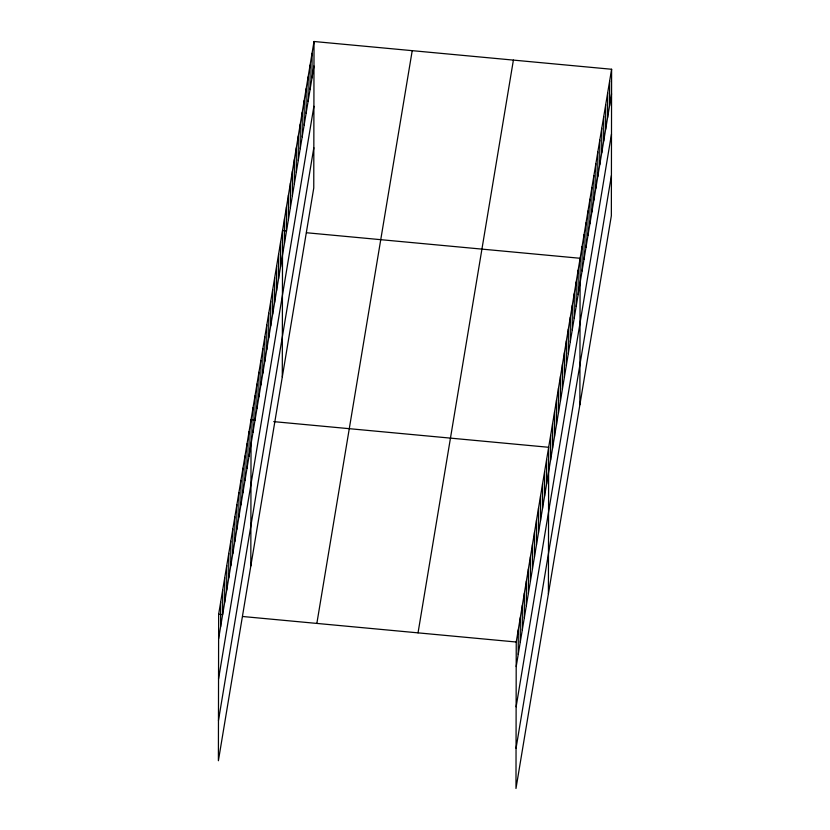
<?xml version="1.0" encoding="UTF-8"?>
<svg xmlns="http://www.w3.org/2000/svg" width="830" height="830" viewBox="0 0 830 830"><rect width="100%" height="100%" fill="white"/><g stroke="black" fill="none" stroke-linecap="round" stroke-linejoin="round"><path stroke-width="1.25" d="M314.02 41.5L218.653 614.262L218.394 760.737L313.761 187.985L314.02 41.5L611.606 69.264L611.347 215.738L515.98 788.5L516.239 642.015L611.606 69.264M220.635 626.619L220.676 602.082M222.658 614.449L222.71 589.912M224.691 602.279L224.733 577.742M226.715 590.109L226.756 565.572M228.738 577.939L228.79 553.403M230.771 565.77L230.813 541.233M232.794 553.6L232.836 529.063M234.817 541.43L234.859 516.893M236.851 529.25L236.892 504.713M238.874 517.08L238.916 492.543M240.897 504.91L240.939 480.373M242.931 492.74L242.972 468.203M244.954 480.57L244.995 456.033M246.977 468.4L247.018 443.863M249.01 456.23L249.052 431.693M250.816 565.998L251.075 419.524L254.852 419.876M253.005 432.243L253.046 407.706M254.966 420.426L255.007 395.889M256.937 408.619L256.978 384.083M258.898 396.802L258.939 372.265M260.869 384.995L260.911 360.459M262.83 373.178L262.882 348.642M264.801 361.361L264.843 336.824M266.772 349.555L266.814 325.018M268.733 337.737L268.775 313.201M270.705 325.92L270.746 301.383M272.665 314.114L272.707 289.577M274.637 302.296L274.678 277.76M276.598 290.49L276.649 265.953M278.569 278.673L278.61 254.136M280.54 266.855L280.582 242.319M282.293 376.986L282.542 230.512L286.319 230.865M284.472 243.232L284.514 218.695M286.433 231.425L286.475 206.888M288.404 219.608L288.446 195.071M290.376 207.791L290.417 183.254M292.336 195.984L292.378 171.447M294.308 184.167L294.349 159.63M296.269 172.36L296.31 147.823M298.24 160.543L298.281 136.006M300.201 148.726L300.252 124.189M302.172 136.919L302.213 112.382M304.143 125.102L304.185 100.565M306.104 113.285L306.146 88.748M308.075 101.478L308.117 76.941M310.036 89.661L310.078 65.124M312.007 77.854L312.049 53.317M518.221 654.382L518.262 629.846M520.254 642.213L520.296 617.676M522.278 630.043L522.319 605.506M524.301 617.873L524.342 593.336M526.334 605.703L526.376 581.166M528.357 593.533L528.399 568.996M530.38 581.363L530.422 556.826M532.414 569.193L532.455 544.656M534.437 557.013L534.479 532.476M536.46 544.843L536.502 520.306M538.483 532.673L538.535 508.136M540.517 520.503L540.558 495.967M542.54 508.334L542.581 483.797M544.563 496.164L544.615 471.627M546.597 483.994L546.638 459.457M548.412 593.761L548.661 447.287L273.734 421.63M550.591 460.007L550.632 435.47M552.552 448.19L552.593 423.653M554.523 436.383L554.565 411.846M556.484 424.566L556.536 400.029M558.455 412.759L558.497 388.222M560.426 400.942L560.468 376.405M562.387 389.125L562.429 364.588M564.359 377.318L564.4 352.781M566.319 365.501L566.361 340.964M568.291 353.684L568.332 329.147M570.252 341.877L570.303 317.34M572.223 330.06L572.264 305.523M574.194 318.253L574.236 293.716M576.155 306.436L576.196 281.899M578.126 294.619L578.168 270.082M579.88 404.75L580.129 258.275L306.467 232.742M582.058 270.995L582.1 246.458M584.029 259.188L584.071 234.651M585.99 247.371L586.032 222.834M587.962 235.554L588.003 211.017M589.923 223.747L589.964 199.21M591.894 211.93L591.935 187.393M593.855 200.113L593.907 175.576M595.826 188.306L595.867 163.769M597.797 176.489L597.839 151.952M599.758 164.682L599.8 140.146M601.729 152.865L601.771 128.328M603.69 141.048L603.732 116.511M605.661 129.241L605.703 104.705M607.622 117.424L607.674 92.887M609.593 105.618L609.635 81.081M218.612 638.799L313.968 66.037M218.539 679.033L313.906 106.282M218.466 720.492L313.833 147.74M316.853 623.423L412.22 50.661M418.04 632.854L513.397 60.102M516.198 666.552L611.565 93.8M516.125 706.797L611.492 134.045M516.053 748.255L611.42 175.504M218.653 614.262L222.43 614.605M242.578 616.493L516.239 642.015"/></g></svg>
